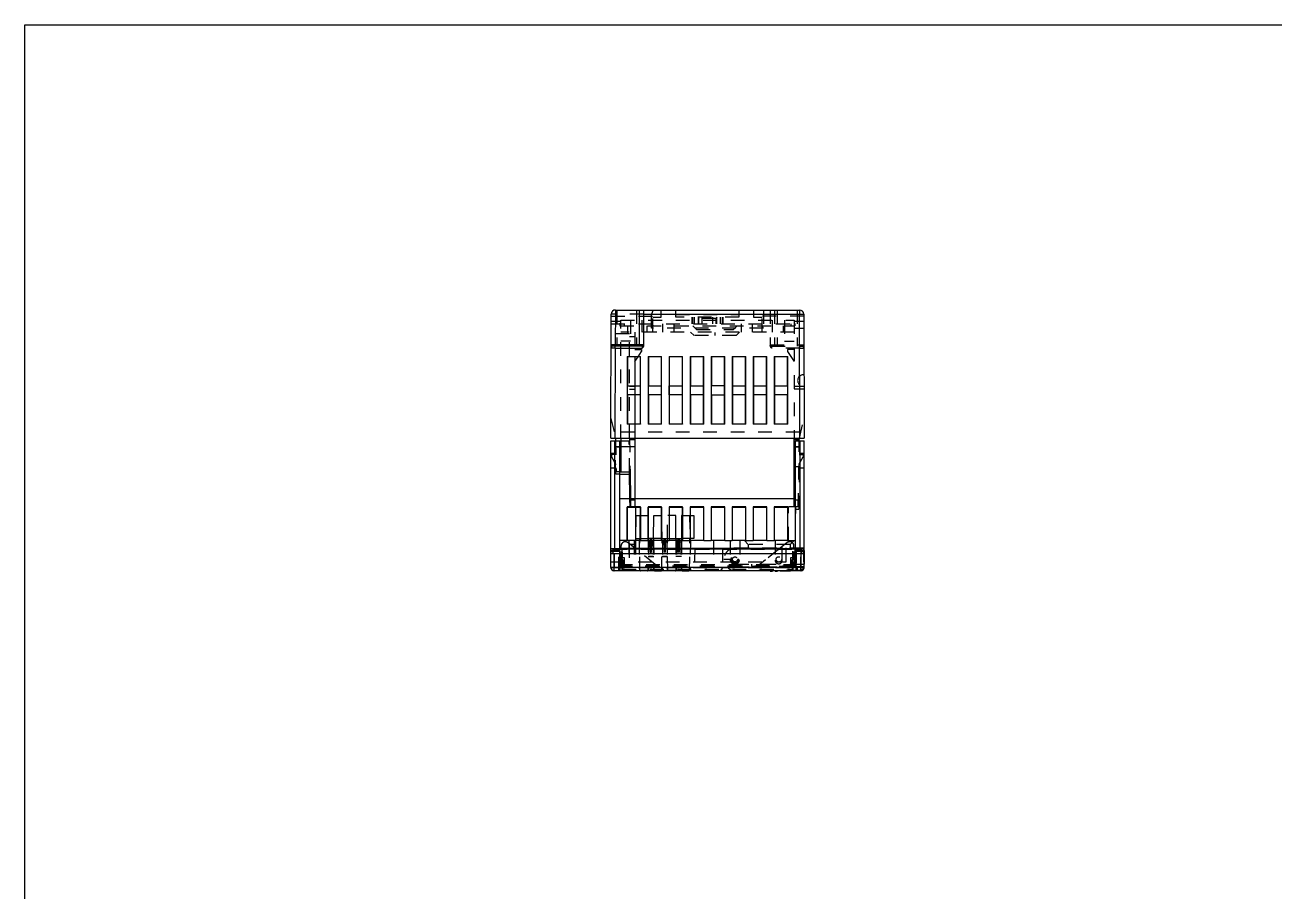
# Model space of a CAD drawing. Extents: x 0 to 594, y 0 to 420.
# Drawn here: x 0 to 297, y 214.1 to 420 of the extents above; entities that cross this region are included whole.
import ezdxf

# ---------------------------------------------------------------- set-up
doc = ezdxf.new("R2010")
doc.units = 0
doc.header["$LTSCALE"] = 32.67
doc.linetypes.add('HIDDEN', pattern=[0.2, 0.1, -0.1])
for name, color, linetype in [('MANIFOLD_SOLDXF_CONTINUOUS_LINE', 7, 'CONTINUOUS'), ('MANIFOLD_SOLID_BDXF_HIDDEN_LINE', 7, 'CONTINUOUS'), ('XIAO_DXF_FORMAT', 7, 'CONTINUOUS')]:
    doc.layers.add(name, color=color, linetype=linetype)

msp = doc.modelspace()

# ---------------------------------------------------------------- linework, layer by layer
at = {"layer": 'MANIFOLD_SOLDXF_CONTINUOUS_LINE', "color": 7, "linetype": 'CONTINUOUS'}
for p, q in [((139.28, 321.72), (139.38, 351.22)), ((140.38, 352.22), (140.36, 343.92)), ((140.38, 352.22), (184.19, 352.22)), ((146.08, 352.22), (146.08, 343.62)), ((147.08, 352.22), (147.08, 343.74)), ((147.08, 351.22), (184.19, 351.22)), ((184.19, 352.22), (184.19, 351.22)), ((184.28, 321.72), (184.19, 351.22)), ((185.19, 351.22), (185.28, 321.72)), ((146.78, 343.62), (139.66, 343.62)), ((140.35, 343.11), (140.28, 321.72)), ((140.35, 343.11), (140.35, 343.62)), ((140.35, 343.11), (146.78, 343.11)), ((140.36, 343.62), (140.36, 343.92)), ((147.08, 343.92), (140.36, 343.92)), ((146.78, 343.62), (146.78, 343.11)), ((143.18, 341.17), (143.18, 325.06)), ((143.18, 341.17), (143.23, 341.12)), ((143.18, 341.17), (146.38, 341.17)), ((143.23, 341.12), (143.23, 334.22)), ((146.33, 341.12), (143.23, 341.12)), ((144.98, 339.96), (145.77, 341.12)), ((144.98, 341.12), (144.98, 334.22)), ((146.33, 341.12), (146.38, 341.17)), ((146.33, 334.22), (146.33, 341.12)), ((146.38, 325.06), (146.38, 341.17)), ((148.18, 341.17), (148.18, 325.06)), ((148.23, 341.12), (148.18, 341.17)), ((148.18, 341.17), (151.38, 341.17)), ((148.23, 341.12), (148.23, 334.22)), ((151.33, 341.12), (148.23, 341.12)), ((151.33, 341.12), (151.38, 341.17)), ((151.33, 334.22), (151.33, 341.12)), ((151.38, 325.06), (151.38, 341.17)), ((153.18, 341.17), (153.18, 325.06)), ((153.18, 341.17), (153.23, 341.12)), ((153.18, 341.17), (156.38, 341.17)), ((153.23, 334.22), (153.23, 341.12)), ((156.33, 341.12), (153.23, 341.12)), ((156.33, 341.12), (156.38, 341.17)), ((156.33, 334.22), (156.33, 341.12)), ((156.38, 325.06), (156.38, 341.17)), ((158.18, 341.17), (158.18, 325.06)), ((158.18, 341.17), (158.23, 341.12)), ((158.18, 341.17), (161.38, 341.17)), ((158.23, 341.12), (158.23, 334.22)), ((161.33, 341.12), (158.23, 341.12)), ((161.33, 341.12), (161.38, 341.17)), ((161.33, 334.22), (161.33, 341.12)), ((161.38, 325.06), (161.38, 341.17)), ((163.18, 341.17), (163.18, 325.06)), ((163.18, 341.17), (163.23, 341.12)), ((163.18, 341.17), (166.38, 341.17)), ((163.23, 341.12), (163.23, 334.22)), ((166.33, 341.12), (163.23, 341.12)), ((166.33, 341.12), (166.38, 341.17)), ((166.33, 334.22), (166.33, 341.12)), ((166.38, 325.06), (166.38, 341.17)), ((168.18, 341.17), (168.18, 325.06)), ((168.18, 341.17), (168.23, 341.12)), ((168.18, 341.17), (171.38, 341.17)), ((168.23, 341.12), (168.23, 334.22)), ((171.33, 341.12), (168.23, 341.12)), ((171.33, 341.12), (171.38, 341.17)), ((171.33, 334.22), (171.33, 341.12)), ((171.38, 325.06), (171.38, 341.17)), ((173.18, 341.17), (173.18, 325.06)), ((173.18, 341.17), (176.38, 341.17)), ((173.18, 341.17), (173.23, 341.12)), ((173.23, 341.12), (173.23, 334.22)), ((176.33, 341.12), (173.23, 341.12)), ((176.38, 341.17), (176.33, 341.12)), ((176.33, 334.22), (176.33, 341.12)), ((176.38, 325.06), (176.38, 341.17)), ((178.18, 341.17), (178.18, 325.06)), ((178.18, 341.17), (181.38, 341.17)), ((178.18, 341.17), (178.23, 341.12)), ((178.23, 341.12), (178.23, 334.22)), ((181.33, 341.12), (178.23, 341.12)), ((181.33, 341.12), (181.38, 341.17)), ((181.33, 334.22), (181.33, 341.12)), ((181.38, 325.06), (181.38, 341.17)), ((143.2, 334.22), (143.2, 332.02)), ((143.2, 334.22), (146.36, 334.22)), ((146.36, 332.02), (146.36, 334.22)), ((148.2, 334.22), (148.2, 332.02)), ((148.2, 334.22), (151.36, 334.22)), ((151.36, 332.02), (151.36, 334.22)), ((153.2, 332.02), (153.2, 334.22)), ((153.2, 334.22), (156.36, 334.22)), ((156.36, 332.02), (156.36, 334.22)), ((158.2, 334.22), (158.2, 332.02)), ((158.2, 334.22), (161.36, 334.22)), ((161.36, 332.02), (161.36, 334.22)), ((163.2, 334.22), (163.2, 332.02)), ((166.36, 334.22), (163.2, 334.22)), ((166.36, 332.02), (166.36, 334.22)), ((168.2, 334.22), (168.2, 332.02)), ((168.2, 334.22), (171.36, 334.22)), ((171.36, 332.02), (171.36, 334.22)), ((173.2, 334.22), (173.2, 332.02)), ((173.2, 334.22), (176.36, 334.22)), ((176.36, 332.02), (176.36, 334.22)), ((178.2, 334.22), (181.36, 334.22)), ((178.2, 334.22), (178.2, 332.02)), ((181.36, 332.02), (181.36, 334.22)), ((146.36, 332.02), (143.2, 332.02)), ((143.23, 332.02), (143.23, 325.12)), ((144.98, 332.02), (144.98, 325.12)), ((146.33, 325.12), (146.33, 332.02)), ((151.36, 332.02), (148.2, 332.02)), ((148.23, 332.02), (148.23, 325.12)), ((151.33, 325.12), (151.33, 332.02)), ((156.36, 332.02), (153.2, 332.02)), ((153.23, 325.12), (153.23, 332.02)), ((156.33, 325.12), (156.33, 332.02)), ((161.36, 332.02), (158.2, 332.02)), ((158.23, 332.02), (158.23, 325.12)), ((161.33, 325.12), (161.33, 332.02)), ((163.2, 332.02), (166.36, 332.02)), ((163.23, 332.02), (163.23, 325.12)), ((166.33, 325.12), (166.33, 332.02)), ((171.36, 332.02), (168.2, 332.02)), ((168.23, 332.02), (168.23, 325.12)), ((171.33, 325.12), (171.33, 332.02)), ((176.36, 332.02), (173.2, 332.02)), ((173.23, 332.02), (173.23, 325.12)), ((176.33, 325.12), (176.33, 332.02)), ((181.36, 332.02), (178.2, 332.02)), ((178.23, 332.02), (178.23, 325.12)), ((181.33, 325.12), (181.33, 332.02)), ((143.23, 325.12), (143.18, 325.06)), ((146.38, 325.06), (143.18, 325.06)), ((143.23, 325.12), (146.33, 325.12)), ((146.33, 325.12), (146.38, 325.06)), ((148.23, 325.12), (148.18, 325.06)), ((151.38, 325.06), (148.18, 325.06)), ((148.23, 325.12), (151.33, 325.12)), ((151.38, 325.06), (151.33, 325.12)), ((153.23, 325.12), (153.18, 325.06)), ((156.38, 325.06), (153.18, 325.06)), ((153.23, 325.12), (156.33, 325.12)), ((156.33, 325.12), (156.38, 325.06)), ((158.23, 325.12), (158.18, 325.06)), ((161.38, 325.06), (158.18, 325.06)), ((158.23, 325.12), (161.33, 325.12)), ((161.33, 325.12), (161.38, 325.06)), ((163.23, 325.12), (163.18, 325.06)), ((166.38, 325.06), (163.18, 325.06)), ((163.23, 325.12), (166.33, 325.12)), ((166.33, 325.12), (166.38, 325.06)), ((168.23, 325.12), (168.18, 325.06)), ((171.38, 325.06), (168.18, 325.06)), ((168.23, 325.12), (171.33, 325.12)), ((171.33, 325.12), (171.38, 325.06)), ((173.23, 325.12), (173.18, 325.06)), ((176.38, 325.06), (173.18, 325.06)), ((173.23, 325.12), (176.33, 325.12)), ((176.33, 325.12), (176.38, 325.06)), ((178.23, 325.12), (178.18, 325.06)), ((181.38, 325.06), (178.18, 325.06)), ((178.23, 325.12), (181.33, 325.12)), ((181.33, 325.12), (181.38, 325.06)), ((139.28, 321.72), (185.28, 321.72)), ((139.28, 291.07), (139.28, 321.07)), ((139.28, 321.07), (141.38, 321.07)), ((140.28, 295.49), (140.28, 321.07)), ((140.43, 321.72), (140.44, 321.07)), ((141.38, 321.07), (141.38, 295.47)), ((141.68, 321.72), (141.68, 313.72)), ((144.98, 321.72), (144.98, 307.37)), ((182.88, 307.37), (182.88, 321.72)), ((183.18, 321.07), (185.28, 321.07)), ((183.18, 295.47), (183.18, 321.07)), ((184.12, 321.07), (184.13, 321.72)), ((184.28, 321.07), (184.28, 295.47)), ((185.28, 291.07), (185.28, 321.07)), ((144.98, 319.67), (141.38, 319.67)), ((183.18, 319.67), (182.88, 319.67)), ((141.38, 313.72), (143.88, 313.72)), ((141.38, 313.22), (143.79, 313.22)), ((143.86, 307.37), (143.78, 313.71)), ((143.88, 313.72), (143.96, 307.37)), ((141.38, 307.37), (183.18, 307.37)), ((143.18, 305.41), (143.22, 305.37)), ((143.18, 305.41), (143.18, 297.37)), ((146.38, 305.41), (143.18, 305.41)), ((143.22, 297.37), (143.22, 305.37)), ((143.22, 305.37), (146.34, 305.37)), ((145.18, 305.37), (145.18, 297.37)), ((145.23, 303.37), (145.18, 297.87)), ((145.23, 303.37), (146.34, 303.37)), ((146.23, 303.37), (146.18, 297.87)), ((146.34, 305.37), (146.38, 305.41)), ((146.34, 305.37), (146.34, 297.37)), ((146.38, 297.37), (146.38, 305.41)), ((148.18, 305.41), (148.22, 305.37)), ((151.38, 305.41), (148.18, 305.41)), ((148.18, 305.41), (148.18, 297.37)), ((148.22, 305.37), (151.34, 305.37)), ((148.22, 297.37), (148.22, 305.37)), ((149.48, 297.87), (149.53, 303.37)), ((149.53, 303.37), (151.34, 303.37)), ((151.34, 305.37), (151.38, 305.41)), ((151.34, 305.37), (151.34, 297.37)), ((151.38, 297.37), (151.38, 305.41)), ((156.38, 305.41), (153.18, 305.41)), ((153.18, 305.41), (153.22, 305.37)), ((153.18, 305.41), (153.18, 297.37)), ((153.22, 305.37), (156.34, 305.37)), ((153.22, 297.37), (153.22, 305.37)), ((154.73, 303.37), (153.22, 303.37)), ((154.78, 297.87), (154.73, 303.37)), ((156.13, 303.37), (156.08, 297.87)), ((156.34, 303.37), (156.13, 303.37)), ((156.34, 305.37), (156.38, 305.41)), ((156.34, 305.37), (156.34, 297.37)), ((156.38, 297.37), (156.38, 305.41)), ((161.38, 305.41), (158.18, 305.41)), ((158.18, 305.41), (158.22, 305.37)), ((158.18, 305.41), (158.18, 297.37)), ((158.22, 305.37), (161.34, 305.37)), ((158.22, 297.37), (158.22, 305.37)), ((158.22, 303.37), (159.03, 303.37)), ((159.03, 303.37), (159.08, 297.87)), ((161.34, 305.37), (161.38, 305.41)), ((161.34, 305.37), (161.34, 297.37)), ((161.38, 297.37), (161.38, 305.41)), ((166.38, 305.41), (163.18, 305.41)), ((163.18, 305.41), (163.22, 305.37)), ((163.18, 305.41), (163.18, 297.37)), ((163.22, 305.37), (166.34, 305.37)), ((163.22, 297.37), (163.22, 305.37)), ((166.34, 305.37), (166.38, 305.41)), ((166.34, 305.37), (166.34, 297.37)), ((166.38, 297.37), (166.38, 305.41)), ((171.38, 305.41), (168.18, 305.41)), ((168.18, 305.41), (168.22, 305.37)), ((168.18, 305.41), (168.18, 297.37)), ((168.22, 305.37), (171.34, 305.37)), ((168.22, 297.37), (168.22, 305.37)), ((171.34, 305.37), (171.38, 305.41)), ((171.34, 305.37), (171.34, 297.37)), ((171.38, 297.37), (171.38, 305.41)), ((176.38, 305.41), (173.18, 305.41)), ((173.18, 305.41), (173.22, 305.37)), ((173.18, 305.41), (173.18, 297.37)), ((173.22, 305.37), (176.34, 305.37)), ((173.22, 297.37), (173.22, 305.37)), ((176.34, 305.37), (176.38, 305.41)), ((176.34, 305.37), (176.34, 297.37)), ((176.38, 297.37), (176.38, 305.41)), ((181.38, 305.41), (178.18, 305.41)), ((178.18, 305.41), (178.22, 305.37)), ((178.18, 305.41), (178.18, 297.37)), ((178.22, 305.37), (181.34, 305.37)), ((178.22, 297.37), (178.22, 305.37)), ((181.34, 305.37), (181.38, 305.41)), ((181.34, 305.37), (181.34, 297.37)), ((181.38, 297.37), (181.38, 305.41)), ((146.38, 297.37), (143.18, 297.37)), ((145.18, 297.87), (146.34, 297.87)), ((146.19, 297.37), (146.18, 297.87)), ((151.38, 297.37), (148.18, 297.37)), ((151.34, 297.87), (148.22, 297.87)), ((148.63, 297.87), (148.64, 297.37)), ((149.03, 297.37), (149.03, 297.87)), ((149.48, 297.87), (149.49, 297.37)), ((156.38, 297.37), (153.18, 297.37)), ((153.22, 297.87), (156.34, 297.87)), ((154.78, 297.87), (154.78, 297.37)), ((155.23, 297.87), (155.24, 297.37)), ((155.63, 297.37), (155.63, 297.87)), ((156.08, 297.87), (156.09, 297.37)), ((161.38, 297.37), (158.18, 297.37)), ((159.08, 297.87), (158.22, 297.87)), ((166.38, 297.37), (163.18, 297.37)), ((171.38, 297.37), (168.18, 297.37)), ((176.38, 297.37), (173.18, 297.37)), ((181.38, 297.37), (178.18, 297.37)), ((139.28, 295.52), (141.38, 295.47)), ((139.28, 294.77), (139.89, 294.77)), ((139.29, 291.02), (139.29, 294.77)), ((139.29, 294.32), (185.27, 294.32)), ((184.67, 295.32), (139.89, 295.32)), ((139.89, 294.32), (139.89, 295.32)), ((140.09, 290.22), (140.09, 294.32)), ((141.38, 295.47), (141.54, 295.47)), ((141.7, 295.47), (141.54, 295.47)), ((141.54, 295.47), (141.54, 295.32)), ((141.72, 296.15), (141.69, 295.32)), ((145.33, 295.32), (143.34, 296.9)), ((179.43, 295.47), (145.14, 295.47)), ((181.22, 296.9), (179.24, 295.32)), ((182.87, 295.32), (182.84, 296.15)), ((182.87, 295.47), (185.28, 295.47)), ((183.02, 295.32), (183.02, 295.47)), ((184.47, 294.32), (184.47, 290.22)), ((184.67, 294.32), (184.67, 295.32)), ((184.67, 294.77), (185.28, 294.77)), ((185.27, 291.02), (185.27, 294.77)), ((185.27, 291.02), (139.29, 291.02)), ((184.47, 290.22), (140.09, 290.22)), ((146.31, 290.22), (146.38, 290.17)), ((147.98, 290.17), (146.38, 290.17)), ((147.98, 290.17), (148.06, 290.22)), ((149.68, 290.17), (149.61, 290.22)), ((149.68, 290.17), (151.28, 290.17)), ((151.28, 290.17), (151.36, 290.22)), ((152.98, 290.17), (152.91, 290.22)), ((154.58, 290.17), (152.98, 290.17)), ((154.58, 290.17), (154.66, 290.22)), ((156.28, 290.17), (156.21, 290.22)), ((156.28, 290.17), (157.88, 290.17)), ((157.96, 290.22), (157.88, 290.17)), ((177.2, 290.12), (177.2, 290.22)), ((177.2, 290.12), (177.76, 290.12)), ((177.76, 290.22), (177.76, 290.12)), ((178.37, 290.22), (178.37, 290.12)), ((178.37, 290.12), (178.96, 290.12)), ((178.96, 290.22), (178.96, 290.12)), ((179.6, 290.22), (179.6, 290.12)), ((182.04, 290.12), (179.6, 290.12)), ((182.04, 290.22), (182.04, 290.12))]:
    msp.add_line(p, q, dxfattribs=at)
for centre, radius, start, end in [((140.38, 351.22), 1, 89.8121, 179.8121), ((184.19, 351.22), 1, 0.0783, 90), ((139.66, 343.92), 0.3, 179.8123, 269.9988), ((146.78, 343.92), 0.3, 270.0002, 360), ((142.72, 296.12), 1, 51.4229, 178), ((181.84, 296.12), 1, 2, 128.5771), ((140.08, 291.07), 0.8, 180, 183.7554), ((184.48, 291.07), 0.8, 350.7502, 360), ((140.09, 291.02), 0.8, 180, 270), ((184.47, 291.02), 0.8, 270, 360)]:
    msp.add_arc(centre, radius, start, end, dxfattribs=at)
for points, knots in [([(184.19, 351.22), (184.29, 351.22), (184.49, 351.22), (184.75, 351.21), (184.98, 351.23), (185.08, 351.2), (185.19, 351.24), (185.19, 351.22)], [0, 0, 0, 0, 0.309013, 0.587778, 0.809007, 0.951047, 1, 1, 1, 1]), ([(139.66, 343.62), (139.64, 343.62), (139.61, 343.6), (139.57, 343.56), (139.52, 343.51), (139.47, 343.43), (139.41, 343.34), (139.37, 343.23), (139.35, 343.15), (139.35, 343.11)], [0, 0, 0, 0, 0.0589, 0.149839, 0.276952, 0.435854, 0.616234, 0.8058, 1, 1, 1, 1]), ([(140.35, 343.11), (140.25, 343.11), (140.05, 343.11), (139.79, 343.12), (139.56, 343.1), (139.46, 343.14), (139.35, 343.1), (139.35, 343.11)], [0, 0, 0, 0, 0.30902, 0.587788, 0.809018, 0.951056, 1, 1, 1, 1]), ([(140.36, 343.92), (140.25, 343.92), (140.06, 343.92), (139.79, 343.92), (139.57, 343.92), (139.44, 343.92), (139.37, 343.92), (139.36, 343.92)], [0, 0, 0, 0, 0.309172, 0.587883, 0.809064, 0.951069, 1, 1, 1, 1]), ([(147.03, 343.49), (147, 343.43), (146.93, 343.3), (146.83, 343.18), (146.78, 343.11)], [0, 0, 0, 0, 0.428035, 1, 1, 1, 1]), ([(147.05, 343.56), (147.05, 343.55), (147.04, 343.53), (147.03, 343.5), (147.03, 343.49)], [0, 0, 0, 0, 0.45051, 1, 1, 1, 1])]:
    msp.add_open_spline(points, degree=3, knots=knots, dxfattribs=at)
msp.add_open_spline([(147.08, 343.74), (147.08, 343.68), (147.07, 343.62), (147.05, 343.56)], degree=3, dxfattribs=at)
at = {"layer": 'MANIFOLD_SOLID_BDXF_HIDDEN_LINE', "color": 8, "linetype": 'HIDDEN'}
for p, q in [((139.38, 350.72), (151.23, 350.72)), ((140.38, 352.22), (140.38, 351.22)), ((140.38, 352.22), (140.38, 352.22)), ((147.08, 351.22), (140.38, 351.22)), ((140.73, 352.22), (140.73, 343.62)), ((145.43, 352.22), (145.43, 343.62)), ((148.98, 347.92), (148.98, 351.22)), ((149.28, 346.92), (149.28, 352.22)), ((151.23, 352.22), (151.23, 350.42)), ((154.78, 350.52), (154.78, 352.22)), ((154.78, 351.12), (169.78, 351.12)), ((169.78, 350.52), (154.78, 350.52)), ((158.62, 350.52), (158.62, 348.92)), ((158.63, 348.92), (158.63, 350.52)), ((158.71, 350.52), (158.71, 348.92)), ((159.16, 350.52), (159.16, 348.92)), ((160.05, 350.52), (160.23, 350.22)), ((160.14, 348.92), (160.14, 350.52)), ((160.98, 350.52), (160.98, 348.92)), ((163.58, 348.92), (163.58, 350.52)), ((164.52, 350.52), (164.33, 350.22)), ((164.43, 350.52), (164.43, 348.92)), ((165.4, 348.92), (165.4, 350.52)), ((165.86, 348.92), (165.86, 350.52)), ((165.93, 350.52), (165.93, 348.92)), ((165.94, 350.52), (165.94, 348.92)), ((169.78, 352.22), (169.78, 350.52)), ((173.33, 350.42), (173.33, 352.22)), ((185.19, 350.72), (173.33, 350.72)), ((175.28, 346.92), (175.28, 352.22)), ((175.58, 352.22), (175.58, 347.92)), ((177.23, 352.22), (177.23, 343.74)), ((178.23, 352.22), (178.23, 343.62)), ((178.88, 352.22), (178.88, 343.62)), ((183.58, 352.22), (183.58, 343.62)), ((184.18, 352.22), (184.19, 351.22)), ((185.19, 351.22), (185.19, 351.22)), ((141.58, 349.52), (139.37, 349.52)), ((139.37, 348.92), (185.19, 348.92)), ((141.48, 348.92), (141.48, 348.42)), ((141.48, 348.42), (183.08, 348.42)), ((141.58, 349.52), (141.58, 348.92)), ((141.68, 321.72), (141.68, 349.82)), ((141.68, 349.82), (182.88, 349.82)), ((142.48, 348.92), (142.48, 348.42)), ((143.27, 348.42), (143.27, 346.52)), ((143.98, 349.82), (143.98, 344.82)), ((146.78, 346.92), (146.78, 349.82)), ((147.87, 348.42), (147.87, 346.92)), ((175.58, 347.92), (148.98, 347.92)), ((151.23, 350.42), (149.28, 350.42)), ((151.68, 346.92), (151.68, 348.92)), ((154.28, 348.92), (154.28, 346.92)), ((159.68, 347.62), (158.83, 348.42)), ((159.68, 347.62), (168.48, 347.62)), ((160.23, 348.92), (160.23, 350.22)), ((164.33, 350.22), (160.23, 350.22)), ((164.33, 348.92), (164.33, 350.22)), ((168.48, 347.62), (169.33, 348.42)), ((170.28, 348.92), (170.28, 346.92)), ((172.88, 348.92), (172.88, 346.92)), ((175.28, 350.42), (173.33, 350.42)), ((177.78, 346.92), (177.78, 349.82)), ((180.37, 346.92), (180.37, 348.42)), ((180.58, 349.82), (180.58, 344.82)), ((182.08, 348.92), (182.08, 348.42)), ((182.88, 349.82), (182.88, 321.72)), ((182.88, 347.92), (185.2, 347.92)), ((182.98, 348.92), (182.98, 349.52)), ((185.19, 349.52), (182.98, 349.52)), ((183.08, 348.92), (183.08, 348.42)), ((143.78, 346.52), (139.36, 346.52)), ((182.88, 346.92), (141.68, 346.92)), ((143.98, 344.82), (141.68, 344.82)), ((143.78, 321.72), (143.78, 346.52)), ((144.98, 345.82), (143.78, 345.82)), ((144.98, 346.92), (144.98, 341.12)), ((158.24, 346.92), (159.09, 346.12)), ((169.08, 346.12), (159.09, 346.12)), ((164.08, 346.12), (164.08, 346.91)), ((169.08, 346.12), (169.93, 346.92)), ((180.58, 344.82), (182.88, 344.82)), ((140.35, 343.11), (140.36, 343.92)), ((144.98, 342.82), (146.58, 342.82)), ((145.77, 341.12), (146.58, 342.32)), ((146.58, 342.82), (146.58, 342.32)), ((177.23, 343.92), (184.21, 343.92)), ((177.53, 343.62), (177.53, 343.11)), ((177.53, 343.62), (184.91, 343.62)), ((184.21, 343.11), (177.53, 343.11)), ((181.28, 342.82), (181.28, 342.32)), ((182.88, 342.82), (181.28, 342.82)), ((181.28, 342.32), (182.88, 339.96)), ((184.21, 343.62), (184.21, 343.92)), ((184.21, 343.11), (184.21, 343.62)), ((185.08, 336.82), (185.23, 336.82)), ((144.98, 334.04), (143.78, 334.04)), ((144.98, 334.04), (143.78, 334.04)), ((143.78, 333.42), (144.98, 333.42)), ((144.98, 334.22), (144.98, 332.02)), ((185.24, 334.04), (182.88, 334.04)), ((185.24, 334.04), (182.88, 334.04)), ((185.24, 333.42), (182.88, 333.42)), ((185.08, 334.12), (185.24, 334.12)), ((139.3, 326.42), (140.43, 321.72)), ((144.98, 325.12), (144.98, 321.72)), ((184.13, 321.72), (185.27, 326.42)), ((140.46, 313.22), (140.33, 321.07)), ((140.44, 321.07), (140.56, 313.72)), ((141.38, 321.07), (143.69, 321.07)), ((141.68, 323.22), (185.28, 323.22)), ((143.78, 313.71), (143.69, 321.07)), ((143.78, 321.72), (143.88, 313.72)), ((143.79, 321.42), (144.98, 321.42)), ((182.88, 321.42), (184.13, 321.42)), ((183.88, 305.42), (184.12, 321.07)), ((184.23, 321.07), (183.98, 304.87)), ((140.38, 318.07), (139.28, 318.07)), ((139.49, 317.82), (139.5, 317.32)), ((140.49, 317.82), (139.49, 317.82)), ((140.35, 319.67), (141.38, 319.67)), ((141.38, 319.67), (140.46, 319.67)), ((184.1, 319.67), (183.18, 319.67)), ((183.18, 319.67), (184.21, 319.67)), ((184.07, 317.82), (185.07, 317.82)), ((185.28, 318.07), (184.19, 318.07)), ((185.07, 317.82), (185.06, 317.32)), ((139.5, 317.32), (140.53, 315.52)), ((184.03, 314.92), (182.88, 314.92)), ((184.04, 315.52), (185.06, 317.32)), ((140.43, 314.57), (139.28, 314.57)), ((141.38, 313.22), (140.46, 313.22)), ((141.38, 313.72), (140.56, 313.72)), ((185.28, 314.57), (184.13, 314.57)), ((143.88, 305.42), (143.86, 307.37)), ((143.96, 307.37), (143.98, 305.42)), ((144.98, 307.02), (143.96, 307.02)), ((144.98, 307.37), (144.98, 305.42)), ((182.88, 305.42), (182.88, 307.37)), ((183.91, 307.02), (182.88, 307.02)), ((145.18, 305.42), (143.88, 305.42)), ((144.98, 305.42), (143.98, 305.42)), ((145.18, 305.42), (145.18, 305.37)), ((146.34, 303.37), (148.13, 303.37)), ((148.13, 303.37), (148.18, 297.87)), ((151.34, 303.37), (151.43, 303.37)), ((151.48, 297.87), (151.43, 303.37)), ((152.78, 297.87), (152.83, 303.37)), ((153.22, 303.37), (152.83, 303.37)), ((156.34, 303.37), (158.22, 303.37)), ((158.03, 303.37), (158.08, 297.87)), ((183.99, 305.42), (181.58, 305.42)), ((181.58, 297.37), (181.58, 305.42)), ((183.88, 305.42), (182.88, 305.42)), ((183.18, 305.42), (183.16, 297.37)), ((183.18, 304.87), (183.98, 304.87)), ((143.18, 297.37), (141.38, 297.37)), ((143.58, 297.37), (143.58, 292.37)), ((144.88, 297.37), (144.88, 292.37)), ((145.18, 297.37), (145.18, 292.37)), ((146.03, 297.37), (146.13, 290.27)), ((146.23, 290.27), (146.19, 297.37)), ((146.34, 297.87), (148.22, 297.87)), ((146.38, 297.37), (148.18, 297.37)), ((148.18, 297.87), (148.13, 290.27)), ((148.33, 297.37), (148.23, 290.27)), ((149.33, 297.01), (148.32, 297.01)), ((148.64, 297.37), (148.66, 294.62)), ((149, 294.62), (149.03, 297.37)), ((149.33, 297.37), (149.43, 290.27)), ((149.49, 297.37), (149.53, 290.27)), ((151.34, 297.87), (153.22, 297.87)), ((151.38, 297.37), (153.18, 297.37)), ((151.43, 290.27), (151.48, 297.87)), ((151.63, 297.37), (151.53, 290.27)), ((152.63, 297.01), (151.62, 297.01)), ((151.93, 297.87), (151.96, 294.62)), ((152.3, 294.62), (152.33, 297.87)), ((152.63, 297.37), (152.73, 290.27)), ((152.83, 290.27), (152.78, 297.87)), ((154.78, 297.37), (154.73, 290.27)), ((154.93, 297.37), (154.83, 290.27)), ((155.93, 297.01), (154.92, 297.01)), ((155.24, 297.37), (155.26, 294.62)), ((155.6, 294.62), (155.63, 297.37)), ((155.93, 297.37), (156.03, 290.27)), ((156.09, 297.37), (156.13, 290.27)), ((158.22, 297.87), (156.34, 297.87)), ((156.38, 297.37), (158.18, 297.37)), ((158.03, 290.27), (158.08, 297.87)), ((158.23, 297.37), (158.13, 290.27)), ((159.31, 292.37), (159.38, 297.37)), ((161.38, 297.37), (163.18, 297.37)), ((163.68, 297.37), (163.68, 292.37)), ((166.38, 297.37), (168.18, 297.37)), ((167.68, 297.37), (167.68, 293.02)), ((169.98, 297.37), (169.98, 293.02)), ((171.08, 297.37), (171.98, 296.47)), ((171.38, 297.37), (173.18, 297.37)), ((176.38, 297.37), (178.18, 297.37)), ((178.38, 297.37), (178.38, 292.72)), ((180.08, 292.72), (180.08, 297.37)), ((180.98, 292.37), (180.98, 297.37)), ((181.38, 297.37), (183.18, 297.37)), ((181.98, 296.47), (182.88, 297.37)), ((141.19, 295.02), (139.29, 295.02)), ((139.29, 295.02), (141.19, 295.02)), ((139.29, 291.02), (139.29, 295.02)), ((139.29, 294.77), (139.29, 295.02)), ((139.29, 294.95), (141.19, 294.95)), ((139.29, 294.95), (141.19, 294.95)), ((139.29, 294.32), (185.27, 294.32)), ((139.89, 295.32), (184.67, 295.32)), ((139.89, 294.32), (139.89, 295.32)), ((141.54, 294.77), (139.89, 294.77)), ((140.09, 294.32), (140.09, 290.22)), ((141.19, 290.22), (141.19, 295.32)), ((141.19, 290.22), (141.19, 295.32)), ((141.38, 295.47), (141.54, 295.47)), ((141.38, 295.47), (141.38, 292.37)), ((141.54, 290.27), (141.54, 295.32)), ((142.04, 294.67), (141.54, 294.67)), ((141.72, 296.15), (141.69, 295.32)), ((141.69, 293.1), (141.69, 294.32)), ((141.69, 293.1), (141.69, 294.32)), ((145.14, 295.47), (141.7, 295.47)), ((141.73, 294.67), (141.73, 293.2)), ((141.94, 295.47), (141.94, 291.63)), ((142.04, 294.67), (142.04, 293.26)), ((149.84, 291.72), (143.34, 296.9)), ((143.68, 296.57), (145.18, 296.57)), ((143.68, 296.57), (143.68, 292.37)), ((149.84, 291.72), (145.33, 295.32)), ((148.64, 296.62), (149.02, 296.62)), ((148.66, 294.62), (149, 294.62)), ((152.32, 296.62), (151.94, 296.62)), ((152.3, 294.62), (151.96, 294.62)), ((155.62, 296.62), (155.24, 296.62)), ((155.6, 294.62), (155.26, 294.62)), ((185.28, 295.57), (165.88, 295.57)), ((165.88, 295.57), (165.88, 291.07)), ((185.08, 295.57), (168.83, 295.57)), ((181.98, 296.47), (171.98, 296.47)), ((171.98, 296.47), (171.98, 295.57)), ((181.22, 296.9), (174.72, 291.72)), ((179.24, 295.32), (174.72, 291.72)), ((179.43, 295.47), (182.87, 295.47)), ((181.98, 296.47), (181.98, 295.57)), ((183.02, 294.67), (182.52, 294.67)), ((182.52, 294.67), (182.52, 293.26)), ((182.62, 291.63), (182.62, 295.47)), ((182.62, 291.63), (182.62, 295.47)), ((182.83, 294.67), (182.83, 293.2)), ((182.87, 295.32), (182.84, 296.15)), ((182.87, 294.32), (182.87, 293.1)), ((182.87, 293.1), (182.87, 294.32)), ((183.02, 295.32), (183.02, 290.27)), ((184.67, 294.77), (183.02, 294.77)), ((183.37, 295.32), (183.37, 290.22)), ((183.37, 290.22), (183.37, 295.32)), ((185.27, 295.02), (183.37, 295.02)), ((183.37, 295.02), (185.27, 295.02)), ((183.37, 294.95), (185.27, 294.95)), ((183.37, 294.95), (185.27, 294.95)), ((184.47, 290.22), (184.47, 294.32)), ((184.48, 295.57), (184.48, 290.27)), ((184.67, 294.32), (184.67, 295.32)), ((185.08, 295.57), (185.08, 291.07)), ((185.27, 295.02), (185.27, 294.77)), ((185.27, 295.02), (185.27, 291.02)), ((139.28, 292.37), (180.98, 292.37)), ((141.19, 291.72), (183.37, 291.72)), ((141.19, 291.72), (183.37, 291.72)), ((183.37, 291.32), (141.19, 291.32)), ((141.19, 291.32), (183.37, 291.32)), ((141.59, 291.22), (141.19, 291.22)), ((141.19, 291.22), (141.59, 291.22)), ((142.54, 291.17), (141.54, 291.17)), ((141.59, 293.09), (141.59, 291.22)), ((141.59, 291.22), (141.59, 293.09)), ((141.59, 292.22), (142.19, 292.22)), ((141.59, 292.22), (142.19, 292.22)), ((141.73, 292.22), (141.73, 291.77)), ((141.73, 291.53), (141.73, 290.99)), ((141.94, 291.09), (141.94, 290.27)), ((142.54, 293.27), (142.03, 293.27)), ((142.04, 291.86), (142.04, 291.36)), ((142.09, 291.72), (142.09, 290.22)), ((142.09, 290.22), (142.09, 291.72)), ((142.19, 292.62), (142.19, 291.82)), ((142.19, 292.62), (142.19, 291.82)), ((142.54, 291.17), (142.54, 293.27)), ((148.15, 293.62), (149.51, 293.62)), ((149.38, 293.61), (148.27, 293.61)), ((151.45, 293.62), (152.81, 293.62)), ((152.68, 293.61), (151.57, 293.61)), ((156.11, 293.62), (154.75, 293.62)), ((155.98, 293.61), (154.87, 293.61)), ((185.28, 291.07), (165.88, 291.07)), ((167.68, 292.92), (166.18, 292.92)), ((185.08, 291.07), (166.93, 291.07)), ((167.93, 292.92), (168.23, 292.92)), ((168.83, 291.77), (185.08, 291.77)), ((169.73, 292.92), (169.43, 292.92)), ((172.78, 291.77), (172.78, 291.27)), ((172.78, 291.27), (181.08, 291.27)), ((181.08, 291.77), (181.08, 291.27)), ((182.53, 293.27), (182.02, 293.27)), ((182.02, 293.27), (182.02, 291.17)), ((183.02, 291.17), (182.02, 291.17)), ((182.37, 291.82), (182.37, 292.62)), ((182.37, 291.82), (182.37, 292.62)), ((182.37, 292.22), (182.97, 292.22)), ((182.37, 292.22), (182.97, 292.22)), ((182.47, 291.72), (182.47, 290.22)), ((182.47, 290.22), (182.47, 291.72)), ((182.52, 291.86), (182.52, 291.36)), ((182.62, 291.09), (182.62, 290.27)), ((182.83, 292.22), (182.83, 291.77)), ((182.83, 291.53), (182.83, 290.99)), ((182.97, 293.09), (182.97, 291.22)), ((182.97, 291.22), (182.97, 293.09)), ((183.37, 291.22), (182.97, 291.22)), ((182.97, 291.22), (183.37, 291.22)), ((183.58, 291.17), (182.98, 291.77)), ((185.08, 291.17), (183.58, 291.17)), ((183.58, 291.17), (183.58, 290.27)), ((139.29, 291.02), (185.27, 291.02)), ((184.48, 290.27), (140.08, 290.27)), ((184.47, 290.22), (140.09, 290.22)), ((142.09, 290.62), (182.47, 290.62)), ((142.09, 290.62), (182.47, 290.62)), ((146.23, 290.27), (146.31, 290.22)), ((148.13, 290.27), (146.23, 290.27)), ((148.06, 290.22), (148.13, 290.27)), ((151.43, 290.27), (149.53, 290.27)), ((149.61, 290.22), (149.53, 290.27)), ((151.36, 290.22), (151.43, 290.27)), ((154.73, 290.27), (152.83, 290.27)), ((152.91, 290.22), (152.83, 290.27)), ((154.66, 290.22), (154.73, 290.27)), ((156.13, 290.27), (158.03, 290.27)), ((156.21, 290.22), (156.13, 290.27)), ((158.03, 290.27), (157.96, 290.22)), ((184.28, 290.27), (168.83, 290.27)), ((177.2, 290.22), (177.2, 290.27)), ((177.76, 290.27), (177.76, 290.22)), ((178.37, 290.27), (178.37, 290.22)), ((178.96, 290.27), (178.96, 290.22)), ((179.6, 290.27), (179.6, 290.22)), ((182.04, 290.27), (182.04, 290.22))]:
    msp.add_line(p, q, dxfattribs=at)
for centre, radius in [((168.83, 292.92), 0.9), ((168.83, 292.92), 0.6), ((179.26, 292.92), 0.642)]:
    msp.add_circle(centre, radius, dxfattribs=at)
for centre, radius, start, end in [((140.38, 351.22), 1, 179.8121, 180.3682), ((184.19, 351.22), 1, 359.6318, 0.0783), ((177.53, 343.92), 0.3, 180, 270), ((184.91, 343.92), 0.3, 270.0004, 0.1878), ((185.08, 335.47), 1.35, 90, 270), ((142.72, 296.12), 1, 51.4229, 178), ((181.84, 296.12), 1, 2, 128.5771), ((168.83, 292.92), 2.65, 90, 270), ((141.59, 291.82), 0.6, 270, 360), ((141.59, 291.82), 0.6, 270, 360), ((141.59, 292.62), 0.6, 0, 80.4057), ((141.59, 292.62), 0.6, 0, 80.4057), ((165.08, 291.07), 0.8, 270, 360), ((168.83, 293.02), 1.15, 180, 360), ((168.83, 292.92), 1.15, 180, 270), ((179.23, 292.72), 0.85, 180, 360), ((182.97, 292.62), 0.6, 99.5943, 180), ((182.97, 292.62), 0.6, 99.5943, 180), ((182.97, 291.82), 0.6, 180, 270), ((182.97, 291.82), 0.6, 180, 270), ((184.28, 291.07), 0.8, 270, 360), ((140.08, 291.07), 0.8, 183.7554, 270), ((140.09, 291.02), 0.8, 180, 270), ((184.47, 291.02), 0.8, 270, 360), ((184.48, 291.07), 0.8, 270, 350.7502)]:
    msp.add_arc(centre, radius, start, end, dxfattribs=at)
for points, knots in [([(140.38, 351.22), (140.28, 351.22), (140.08, 351.22), (139.82, 351.21), (139.58, 351.23), (139.48, 351.2), (139.38, 351.24), (139.38, 351.22)], [0, 0, 0, 0, 0.309013, 0.587778, 0.809007, 0.951047, 1, 1, 1, 1]), ([(148.98, 351.22), (149.02, 351.29), (149.09, 351.42), (149.19, 351.61), (149.26, 351.78), (149.28, 351.89), (149.28, 351.93)], [0, 0, 0, 0, 0.312009, 0.588474, 0.819705, 1, 1, 1, 1]), ([(141.49, 348.92), (141.49, 348.94), (141.5, 348.98), (141.54, 349.05), (141.57, 349.08), (141.58, 349.1)], [0, 0, 0, 0, 0.317471, 0.648892, 1, 1, 1, 1]), ([(149.28, 348.63), (149.28, 348.59), (149.26, 348.48), (149.19, 348.31), (149.09, 348.12), (149.02, 347.99), (148.98, 347.92)], [0, 0, 0, 0, 0.18031, 0.411547, 0.688009, 1, 1, 1, 1]), ([(175.58, 347.92), (175.54, 347.99), (175.47, 348.12), (175.37, 348.31), (175.31, 348.48), (175.28, 348.59), (175.28, 348.63)], [0, 0, 0, 0, 0.312009, 0.588474, 0.819705, 1, 1, 1, 1]), ([(183.08, 348.92), (183.07, 348.94), (183.06, 348.98), (183.03, 349.05), (183, 349.08), (182.98, 349.1)], [0, 0, 0, 0, 0.317949, 0.649411, 1, 1, 1, 1]), ([(177.53, 343.11), (177.48, 343.18), (177.38, 343.31), (177.26, 343.52), (177.23, 343.67), (177.23, 343.74)], [0, 0, 0, 0, 0.365944, 0.699835, 1, 1, 1, 1]), ([(184.21, 343.92), (184.31, 343.92), (184.51, 343.92), (184.78, 343.92), (184.99, 343.92), (185.13, 343.92), (185.19, 343.92), (185.21, 343.92)], [0, 0, 0, 0, 0.309172, 0.587883, 0.809064, 0.951069, 1, 1, 1, 1]), ([(184.21, 343.11), (184.32, 343.11), (184.51, 343.11), (184.78, 343.12), (185.01, 343.1), (185.11, 343.14), (185.21, 343.1), (185.21, 343.11)], [0, 0, 0, 0, 0.30902, 0.587788, 0.809018, 0.951056, 1, 1, 1, 1]), ([(184.91, 343.62), (184.92, 343.62), (184.95, 343.6), (184.99, 343.56), (185.04, 343.51), (185.1, 343.43), (185.15, 343.34), (185.2, 343.23), (185.21, 343.15), (185.21, 343.11)], [0, 0, 0, 0, 0.058851, 0.149746, 0.276789, 0.435633, 0.615989, 0.805622, 1, 1, 1, 1]), ([(141.59, 293.09), (141.55, 293.07), (141.46, 293.04), (141.33, 293), (141.24, 293), (141.19, 293)], [0, 0, 0, 0, 0.334375, 0.674306, 1, 1, 1, 1]), ([(141.59, 293.09), (141.55, 293.07), (141.46, 293.04), (141.33, 293), (141.24, 293), (141.19, 293)], [0, 0, 0, 0, 0.331419, 0.671251, 1, 1, 1, 1]), ([(141.19, 292.95), (141.24, 292.95), (141.33, 292.96), (141.46, 293), (141.55, 293.04), (141.59, 293.06)], [0, 0, 0, 0, 0.320884, 0.660988, 1, 1, 1, 1]), ([(141.19, 292.95), (141.24, 292.95), (141.33, 292.96), (141.44, 292.99), (141.52, 293.02), (141.54, 293.03)], [0, 0, 0, 0, 0.367273, 0.759685, 1, 1, 1, 1]), ([(141.54, 293.19), (141.56, 293.19), (141.61, 293.19), (141.67, 293.2), (141.71, 293.2), (141.73, 293.2)], [0, 0, 0, 0, 0.333335, 0.666668, 1, 1, 1, 1]), ([(141.73, 292.22), (141.71, 292.23), (141.67, 292.23), (141.61, 292.25), (141.56, 292.26), (141.54, 292.26)], [0, 0, 0, 0, 0.333336, 0.66667, 1, 1, 1, 1]), ([(141.73, 291.77), (141.7, 291.79), (141.64, 291.82), (141.57, 291.87), (141.54, 291.91), (141.54, 291.93)], [0, 0, 0, 0, 0.441772, 0.776589, 1, 1, 1, 1]), ([(141.54, 291.51), (141.56, 291.51), (141.61, 291.52), (141.67, 291.53), (141.71, 291.53), (141.73, 291.53)], [0, 0, 0, 0, 0.332445, 0.665779, 1, 1, 1, 1]), ([(141.54, 291.51), (141.56, 291.51), (141.59, 291.51), (141.62, 291.52), (141.63, 291.52)], [0, 0, 0, 0, 0.702067, 1, 1, 1, 1]), ([(141.73, 290.99), (141.7, 290.99), (141.64, 291), (141.57, 291.02), (141.54, 291.06), (141.54, 291.08)], [0, 0, 0, 0, 0.449624, 0.773908, 1, 1, 1, 1]), ([(141.69, 293.13), (141.68, 293.12), (141.66, 293.12), (141.63, 293.1), (141.6, 293.09), (141.59, 293.09)], [0, 0, 0, 0, 0.308109, 0.642455, 1, 1, 1, 1]), ([(141.69, 293.13), (141.68, 293.12), (141.66, 293.12), (141.63, 293.1), (141.6, 293.09), (141.59, 293.09)], [0, 0, 0, 0, 0.309791, 0.644319, 1, 1, 1, 1]), ([(141.59, 293.06), (141.6, 293.06), (141.63, 293.08), (141.66, 293.09), (141.68, 293.1), (141.69, 293.1)], [0, 0, 0, 0, 0.354589, 0.688574, 1, 1, 1, 1]), ([(141.59, 293.06), (141.6, 293.06), (141.63, 293.08), (141.66, 293.09), (141.68, 293.1), (141.69, 293.1)], [0, 0, 0, 0, 0.35768, 0.691469, 1, 1, 1, 1]), ([(141.59, 293.09), (141.65, 293.09), (141.78, 293.07), (141.94, 293), (142.08, 292.89), (142.17, 292.74), (142.19, 292.62), (142.19, 292.56)], [0, 0, 0, 0, 0.211967, 0.412854, 0.611009, 0.806327, 1, 1, 1, 1]), ([(141.59, 293.09), (141.65, 293.09), (141.78, 293.07), (141.94, 293), (142.08, 292.89), (142.17, 292.74), (142.19, 292.62), (142.19, 292.56)], [0, 0, 0, 0, 0.211973, 0.412854, 0.611009, 0.806323, 1, 1, 1, 1]), ([(141.63, 291.52), (141.65, 291.52), (141.68, 291.53), (141.71, 291.53), (141.73, 291.53)], [0, 0, 0, 0, 0.36532, 1, 1, 1, 1]), ([(141.73, 293.2), (141.78, 293.2), (141.87, 293.22), (141.94, 293.23), (142.03, 293.26), (142.03, 293.26)], [0, 0, 0, 0, 0.44631, 0.799907, 1, 1, 1, 1]), ([(141.73, 293.2), (141.78, 293.2), (141.87, 293.22), (141.94, 293.23), (142.03, 293.26), (142.03, 293.26)], [0, 0, 0, 0, 0.448273, 0.801119, 1, 1, 1, 1]), ([(141.73, 293.2), (141.78, 293.2), (141.87, 293.22), (141.94, 293.23), (142.03, 293.26), (142.03, 293.26)], [0, 0, 0, 0, 0.448273, 0.801119, 1, 1, 1, 1]), ([(141.73, 293.2), (141.78, 293.2), (141.87, 293.22), (141.94, 293.23), (142.03, 293.26), (142.03, 293.26)], [0, 0, 0, 0, 0.44631, 0.799907, 1, 1, 1, 1]), ([(141.77, 292.22), (141.76, 292.22), (141.76, 292.22), (141.74, 292.22), (141.74, 292.22), (141.73, 292.22)], [0, 0, 0, 0, 0.333307, 0.666636, 1, 1, 1, 1]), ([(141.77, 292.22), (141.76, 292.22), (141.76, 292.22), (141.74, 292.22), (141.74, 292.22), (141.73, 292.22)], [0, 0, 0, 0, 0.333722, 0.667061, 1, 1, 1, 1]), ([(141.94, 291.63), (141.92, 291.65), (141.88, 291.69), (141.81, 291.74), (141.76, 291.76), (141.73, 291.77)], [0, 0, 0, 0, 0.342511, 0.678721, 1, 1, 1, 1]), ([(141.81, 291.74), (141.81, 291.74), (141.78, 291.75), (141.76, 291.76), (141.73, 291.77)], [0, 0, 0, 0, 0.015243, 1, 1, 1, 1]), ([(141.73, 290.99), (141.76, 290.99), (141.81, 291), (141.88, 291.03), (141.92, 291.07), (141.94, 291.09)], [0, 0, 0, 0, 0.299862, 0.639225, 1, 1, 1, 1]), ([(142.04, 291.86), (142.04, 291.87), (142.04, 291.94), (142, 292.05), (141.9, 292.16), (141.81, 292.2), (141.77, 292.22)], [0, 0, 0, 0, 0.111098, 0.402574, 0.700005, 1, 1, 1, 1]), ([(142.04, 291.86), (142.04, 291.87), (142.04, 291.94), (141.99, 292.05), (141.9, 292.16), (141.81, 292.2), (141.77, 292.22)], [0, 0, 0, 0, 0.112029, 0.40503, 0.702434, 1, 1, 1, 1]), ([(141.8, 291.55), (141.83, 291.56), (141.85, 291.57), (141.88, 291.58), (141.88, 291.59)], [0, 0, 0, 0, 0.815311, 1, 1, 1, 1]), ([(141.88, 291.69), (141.88, 291.69), (141.87, 291.7), (141.86, 291.7), (141.85, 291.71)], [0, 0, 0, 0, 0.027764, 1, 1, 1, 1]), ([(141.94, 291.63), (141.97, 291.59), (142.02, 291.51), (142.04, 291.41), (142.04, 291.36)], [0, 0, 0, 0, 0.495214, 1, 1, 1, 1]), ([(142.04, 291.36), (142.04, 291.31), (142.02, 291.21), (141.97, 291.13), (141.94, 291.09)], [0, 0, 0, 0, 0.5026, 1, 1, 1, 1]), ([(182.37, 292.55), (182.37, 292.61), (182.39, 292.71), (182.48, 292.86), (182.62, 292.97), (182.79, 293.04), (182.91, 293.06), (182.97, 293.06)], [0, 0, 0, 0, 0.182583, 0.372462, 0.572834, 0.783508, 1, 1, 1, 1]), ([(182.37, 292.55), (182.37, 292.61), (182.39, 292.71), (182.48, 292.86), (182.62, 292.97), (182.79, 293.04), (182.91, 293.06), (182.97, 293.06)], [0, 0, 0, 0, 0.182591, 0.372467, 0.572839, 0.783506, 1, 1, 1, 1]), ([(182.8, 292.22), (182.75, 292.2), (182.67, 292.16), (182.57, 292.05), (182.53, 291.94), (182.52, 291.87), (182.52, 291.86)], [0, 0, 0, 0, 0.298731, 0.596839, 0.889852, 1, 1, 1, 1]), ([(182.8, 292.22), (182.75, 292.2), (182.67, 292.16), (182.57, 292.05), (182.53, 291.94), (182.52, 291.87), (182.52, 291.86)], [0, 0, 0, 0, 0.297286, 0.595559, 0.889588, 1, 1, 1, 1]), ([(182.52, 291.86), (182.52, 291.83), (182.53, 291.76), (182.57, 291.68), (182.61, 291.64), (182.62, 291.63)], [0, 0, 0, 0, 0.323783, 0.836839, 1, 1, 1, 1]), ([(182.62, 291.63), (182.59, 291.6), (182.54, 291.51), (182.52, 291.41), (182.52, 291.36)], [0, 0, 0, 0, 0.496996, 1, 1, 1, 1]), ([(182.52, 291.36), (182.52, 291.31), (182.54, 291.21), (182.59, 291.13), (182.62, 291.09)], [0, 0, 0, 0, 0.5026, 1, 1, 1, 1]), ([(182.83, 293.2), (182.78, 293.2), (182.7, 293.22), (182.62, 293.23), (182.53, 293.26), (182.53, 293.26)], [0, 0, 0, 0, 0.448273, 0.801119, 1, 1, 1, 1]), ([(182.83, 293.2), (182.78, 293.2), (182.7, 293.22), (182.62, 293.23), (182.53, 293.26), (182.53, 293.26)], [0, 0, 0, 0, 0.44631, 0.799907, 1, 1, 1, 1]), ([(182.83, 293.2), (182.78, 293.2), (182.7, 293.22), (182.62, 293.23), (182.53, 293.26), (182.53, 293.26)], [0, 0, 0, 0, 0.44631, 0.799907, 1, 1, 1, 1]), ([(182.83, 293.2), (182.78, 293.2), (182.7, 293.22), (182.62, 293.23), (182.53, 293.26), (182.53, 293.26)], [0, 0, 0, 0, 0.448273, 0.801119, 1, 1, 1, 1]), ([(182.53, 291.78), (182.53, 291.78), (182.54, 291.76), (182.54, 291.74), (182.55, 291.72)], [0, 0, 0, 0, 0.171742, 1, 1, 1, 1]), ([(182.83, 291.77), (182.81, 291.76), (182.76, 291.74), (182.68, 291.69), (182.64, 291.65), (182.62, 291.63)], [0, 0, 0, 0, 0.321297, 0.657503, 1, 1, 1, 1]), ([(182.62, 291.09), (182.64, 291.07), (182.68, 291.03), (182.76, 291), (182.81, 290.99), (182.83, 290.99)], [0, 0, 0, 0, 0.359687, 0.699047, 1, 1, 1, 1]), ([(182.72, 291.71), (182.71, 291.7), (182.7, 291.7), (182.69, 291.69), (182.69, 291.69)], [0, 0, 0, 0, 0.970019, 1, 1, 1, 1]), ([(182.83, 292.22), (182.83, 292.22), (182.82, 292.22), (182.81, 292.22), (182.8, 292.22), (182.8, 292.22)], [0, 0, 0, 0, 0.333349, 0.666686, 1, 1, 1, 1]), ([(182.83, 292.22), (182.83, 292.22), (182.82, 292.22), (182.81, 292.22), (182.8, 292.22), (182.8, 292.22)], [0, 0, 0, 0, 0.332928, 0.666256, 1, 1, 1, 1]), ([(182.83, 293.2), (182.85, 293.2), (182.89, 293.2), (182.96, 293.19), (183, 293.19), (183.02, 293.19)], [0, 0, 0, 0, 0.333332, 0.666665, 1, 1, 1, 1]), ([(183.02, 292.26), (183, 292.26), (182.96, 292.25), (182.89, 292.23), (182.85, 292.23), (182.83, 292.22)], [0, 0, 0, 0, 0.332531, 0.665865, 1, 1, 1, 1]), ([(182.83, 291.77), (182.87, 291.79), (182.93, 291.82), (183, 291.87), (183.02, 291.91), (183.02, 291.93)], [0, 0, 0, 0, 0.441914, 0.776637, 1, 1, 1, 1]), ([(182.83, 291.53), (182.85, 291.53), (182.89, 291.53), (182.92, 291.52), (182.93, 291.52)], [0, 0, 0, 0, 0.634683, 1, 1, 1, 1]), ([(182.83, 291.53), (182.85, 291.53), (182.89, 291.53), (182.96, 291.52), (183, 291.51), (183.02, 291.51)], [0, 0, 0, 0, 0.334221, 0.667555, 1, 1, 1, 1]), ([(182.83, 290.99), (182.86, 290.99), (182.92, 291), (183, 291.02), (183.02, 291.06), (183.02, 291.08)], [0, 0, 0, 0, 0.448541, 0.773262, 1, 1, 1, 1]), ([(182.97, 293.09), (182.96, 293.09), (182.94, 293.1), (182.9, 293.12), (182.88, 293.12), (182.87, 293.13)], [0, 0, 0, 0, 0.357757, 0.691557, 1, 1, 1, 1]), ([(182.97, 293.09), (182.96, 293.09), (182.94, 293.1), (182.9, 293.12), (182.88, 293.12), (182.87, 293.13)], [0, 0, 0, 0, 0.354721, 0.688724, 1, 1, 1, 1]), ([(182.87, 293.1), (182.88, 293.1), (182.9, 293.09), (182.94, 293.08), (182.96, 293.06), (182.97, 293.06)], [0, 0, 0, 0, 0.310097, 0.644604, 1, 1, 1, 1]), ([(182.87, 293.1), (182.88, 293.1), (182.9, 293.09), (182.94, 293.08), (182.96, 293.06), (182.97, 293.06)], [0, 0, 0, 0, 0.308159, 0.642466, 1, 1, 1, 1]), ([(182.93, 291.52), (182.94, 291.52), (182.97, 291.51), (183, 291.51), (183.02, 291.51)], [0, 0, 0, 0, 0.297936, 1, 1, 1, 1]), ([(183.37, 293), (183.33, 293), (183.24, 293), (183.1, 293.04), (183.01, 293.07), (182.97, 293.09)], [0, 0, 0, 0, 0.324744, 0.664925, 1, 1, 1, 1]), ([(183.37, 293), (183.33, 293), (183.24, 293), (183.1, 293.04), (183.01, 293.07), (182.97, 293.09)], [0, 0, 0, 0, 0.327817, 0.66788, 1, 1, 1, 1]), ([(182.97, 293.06), (183.01, 293.04), (183.1, 293), (183.24, 292.96), (183.33, 292.95), (183.37, 292.95)], [0, 0, 0, 0, 0.338336, 0.678152, 1, 1, 1, 1]), ([(183.02, 293.03), (183.05, 293.02), (183.12, 292.99), (183.24, 292.96), (183.33, 292.95), (183.37, 292.95)], [0, 0, 0, 0, 0.239176, 0.631171, 1, 1, 1, 1])]:
    msp.add_open_spline(points, degree=3, knots=knots, dxfattribs=at)
for points in [[(185.24, 334.08), (185.24, 334.09), (185.24, 334.1), (185.24, 334.12)], [(185.24, 334.04), (185.24, 334.05), (185.24, 334.07), (185.24, 334.08)], [(141.54, 293.03), (141.56, 293.04), (141.58, 293.05), (141.59, 293.06)], [(141.73, 291.53), (141.76, 291.54), (141.78, 291.54), (141.8, 291.55)], [(141.8, 291.55), (141.83, 291.56), (141.85, 291.57), (141.87, 291.58)], [(141.85, 291.71), (141.84, 291.72), (141.82, 291.73), (141.81, 291.74)], [(141.87, 291.58), (141.87, 291.58), (141.88, 291.58), (141.88, 291.59)], [(141.94, 291.63), (141.92, 291.65), (141.9, 291.67), (141.88, 291.69)], [(141.88, 291.59), (141.9, 291.6), (141.92, 291.61), (141.94, 291.63)], [(141.88, 291.59), (141.9, 291.59), (141.91, 291.6), (141.92, 291.61)], [(141.92, 291.61), (141.93, 291.62), (141.93, 291.62), (141.94, 291.63)], [(141.94, 291.63), (141.95, 291.64), (141.96, 291.65), (141.97, 291.66)], [(141.94, 291.63), (141.95, 291.64), (141.96, 291.65), (141.97, 291.66)], [(141.94, 291.63), (141.97, 291.59), (142, 291.55), (142.02, 291.51)], [(141.97, 291.66), (142, 291.69), (142.02, 291.73), (142.03, 291.78)], [(141.97, 291.66), (141.99, 291.68), (142.01, 291.71), (142.02, 291.74)], [(142.02, 291.74), (142.02, 291.75), (142.03, 291.76), (142.03, 291.78)], [(142.02, 291.51), (142.03, 291.46), (142.04, 291.41), (142.04, 291.36)], [(142.03, 291.78), (142.04, 291.8), (142.04, 291.83), (142.04, 291.86)], [(142.03, 291.79), (142.04, 291.81), (142.04, 291.83), (142.04, 291.86)], [(142.03, 291.78), (142.03, 291.78), (142.03, 291.78), (142.03, 291.79)], [(182.52, 291.86), (182.52, 291.83), (182.53, 291.81), (182.53, 291.78)], [(182.55, 291.51), (182.53, 291.46), (182.52, 291.41), (182.52, 291.36)], [(182.55, 291.72), (182.56, 291.7), (182.58, 291.68), (182.59, 291.66)], [(182.62, 291.63), (182.59, 291.59), (182.57, 291.55), (182.55, 291.51)], [(182.59, 291.66), (182.6, 291.65), (182.61, 291.64), (182.62, 291.63)], [(182.69, 291.69), (182.66, 291.67), (182.64, 291.65), (182.62, 291.63)], [(182.62, 291.63), (182.63, 291.62), (182.64, 291.62), (182.65, 291.61)], [(182.62, 291.63), (182.64, 291.61), (182.66, 291.6), (182.68, 291.58)], [(182.65, 291.61), (182.66, 291.6), (182.67, 291.59), (182.68, 291.58)], [(182.68, 291.58), (182.69, 291.58), (182.69, 291.58), (182.7, 291.58)], [(182.68, 291.58), (182.69, 291.58), (182.69, 291.58), (182.7, 291.58)], [(182.7, 291.58), (182.72, 291.57), (182.74, 291.56), (182.76, 291.55)], [(182.7, 291.58), (182.72, 291.57), (182.74, 291.56), (182.76, 291.55)], [(182.76, 291.74), (182.74, 291.73), (182.73, 291.72), (182.72, 291.71)], [(182.83, 291.77), (182.81, 291.76), (182.78, 291.75), (182.76, 291.74)], [(182.76, 291.55), (182.78, 291.54), (182.81, 291.54), (182.83, 291.53)], [(183.02, 292.26), (183, 292.26), (182.98, 292.25), (182.96, 292.25)], [(182.97, 293.06), (182.99, 293.05), (183.01, 293.04), (183.02, 293.03)]]:
    msp.add_open_spline(points, degree=3, dxfattribs=at)
at = {"layer": 'XIAO_DXF_FORMAT', "color": 7, "linetype": 'CONTINUOUS'}
for p, q in [((0, 0), (0, 420)), ((0, 420), (594, 420))]:
    msp.add_line(p, q, dxfattribs=at)

doc.saveas('drawing.dxf')
